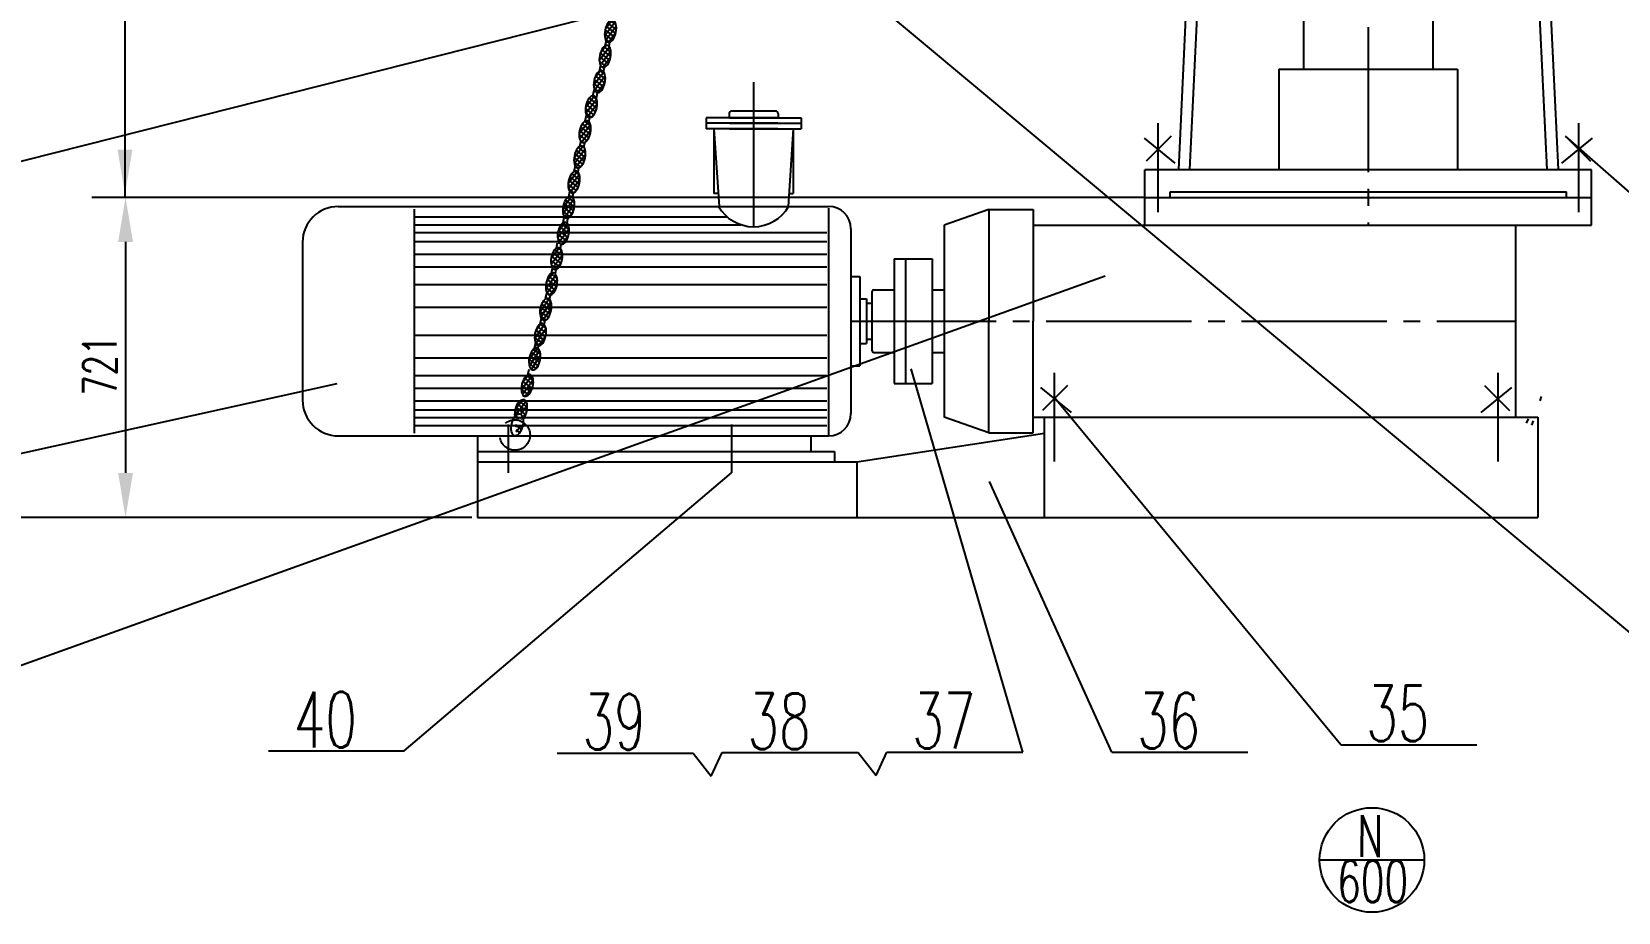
# Model space of a CAD drawing. Extents: x -1586 to 4745, y 878 to 5807.
# Drawn here: x -1499.1 to -1357, y 5290.9 to 5369.8 of the extents above; entities that cross this region are included whole.
import ezdxf

# ---------------------------------------------------------------- set-up
doc = ezdxf.new("R2010")
doc.units = 0
doc.header["$MEASUREMENT"] = 0
doc.header["$PDMODE"] = 66
doc.linetypes.add('CENTER', pattern=[17.5, 13, -1.5, 1.5, -1.5])
doc.linetypes.add('DASHED', pattern=[5.5, 4, -1.5])
doc.layers.get('0').update_dxf_attribs({"linetype": 'CONTINUOUS'})
doc.layers.get('DEFPOINTS').update_dxf_attribs({"linetype": 'CONTINUOUS'})
for name, color, linetype in [('中心线层', 5, 'CENTER'), ('主体层', 1, 'CONTINUOUS'), ('剖面层', 3, 'CONTINUOUS'), ('尺寸层', 4, 'CONTINUOUS'), ('虚线层', 2, 'DASHED')]:
    doc.layers.add(name, color=color, linetype=linetype)
doc.styles.get("Standard").update_dxf_attribs({"font": 'txt.shx', "width": 0.7, "bigfont": 'hztxt.shx'})
doc.styles.add('STYLE1', font='txt.shx', dxfattribs={"width": 0.66})
doc.dimstyles.new('STANDARD$0', dxfattribs={"dimtxt": 3, "dimasz": 4, "dimexe": 3, "dimexo": 0.5, "dimgap": 0.8, "dimtad": 1, "dimdsep": 46, "dimtxsty": 'Standard', "dimcen": 0, "dimadec": 0, "dimazin": 0, "dimtfac": 0.7, "dimtmove": 0, "dimatfit": 0, "dimfxl": 1, "dimtzin": 0, "dimarcsym": 0})
pattern_1 = [(52.758507, (-2967.5452, 2893.96338), (-0.252759167, 0.192143315), []), (142.758507, (-2967.5452, 2893.96338), (-0.192143315, -0.252759167), [])]
pattern_2 = [(52.758507, (-3291.96072, 3885.20278), (-0.252759167, 0.192143315), []), (142.758507, (-3291.96072, 3885.20278), (-0.192143315, -0.252759167), [])]

# ---------------------------------------------------------------- blocks, each defined once
blk = doc.blocks.new('*D60')
at = {"layer": 'DEFPOINTS', "color": 0}
for p in [(-1493.71, 5354.95), (-1490.7, 5326.25), (-1459.18, 5326.25)]:
    blk.add_point(p, dxfattribs=at)
at = {"layer": '尺寸层', "color": 0, "lineweight": -2}
for p, q in [((-1493.21, 5354.95), (-1487.7, 5354.95)), ((-1490.7, 5350.95), (-1490.7, 5330.25)), ((-1459.68, 5326.25), (-1493.7, 5326.25))]:
    blk.add_line(p, q, dxfattribs=at)
at = {"layer": '尺寸层', "color": 0}
for points in [[(-1491.36, 5350.95), (-1490.03, 5350.95), (-1490.7, 5354.95)], [(-1491.36, 5330.25), (-1490.03, 5330.25), (-1490.7, 5326.25)]]:
    blk.add_solid(points, dxfattribs=at)
at = {"layer": '尺寸层', "color": 0, "insert": (-1493, 5339.89), "char_height": 3, "attachment_point": 5, "rotation": 90}
blk.add_mtext('721', dxfattribs=at)

msp = doc.modelspace()

# ---------------------------------------------------------------- hatches: boundary and pattern name
at = {"layer": '剖面层'}
h = msp.add_hatch(dxfattribs=at)
h.set_pattern_fill('ANSI37', color=256, scale=0.1, angle=11.20592, style=0)
h.set_pattern_definition([(56.205916, (-2819.44885, 2815.8408), (-0.263855804, 0.176596616), []), (146.205916, (-2819.44885, 2815.8408), (-0.176596616, -0.263855804), [])])
edge = h.paths.add_edge_path()
edge.add_ellipse((-1453.057, 5344.904), major_axis=(-0.188, -0.983), ratio=0.4953945, start_angle=0, end_angle=360, ccw=False)
edge = h.paths.add_edge_path()
edge.add_ellipse((-1453.532, 5342.646), major_axis=(-0.188, -0.983), ratio=0.4953945, start_angle=0, end_angle=360, ccw=False)
edge = h.paths.add_edge_path()
edge.add_ellipse((-1454.042, 5340.461), major_axis=(-0.188, -0.983), ratio=0.4953945, start_angle=0, end_angle=360, ccw=False)
h = msp.add_hatch(dxfattribs=at)
h.set_pattern_fill('ANSI37', color=256, scale=0.1, angle=7.75851, style=0)
h.set_pattern_definition(pattern_1)
edge = h.paths.add_edge_path()
edge.add_ellipse((-1454.705, 5338.089), major_axis=(-0.247, -0.969), ratio=0.4953945, start_angle=0, end_angle=360, ccw=False)
h = msp.add_hatch(dxfattribs=at)
h.set_pattern_fill('ANSI37', color=256, scale=0.1, angle=7.75851, style=0)
h.set_pattern_definition(pattern_1)
edge = h.paths.add_edge_path()
edge.add_ellipse((-1455.273, 5335.849), major_axis=(-0.247, -0.969), ratio=0.4953945, start_angle=47.86018, end_angle=159.74508)
edge.add_ellipse((-1455.273, 5335.849), major_axis=(-0.247, -0.969), ratio=0.4953945, start_angle=159.74508, end_angle=311.00157)
edge.add_ellipse((-1455.608, 5334.553), major_axis=(0.233, 0.973), ratio=0.4953945, start_angle=311.66659, end_angle=406.58391, ccw=False)
edge.add_line((-1455.093, 5335.113), (-1455.083, 5335.108))
h = msp.add_hatch(dxfattribs=at)
h.set_pattern_fill('ANSI37', color=256, scale=0.1, angle=7.75851, style=0)
h.set_pattern_definition(pattern_1)
edge = h.paths.add_edge_path()
edge.add_ellipse((-1455.608, 5334.553), major_axis=(0.233, 0.973), ratio=0.4953945, start_angle=200.50473, end_angle=272.76848)
edge.add_arc((-1455.662, 5333.24), 1.359, 66.28412, 95.52669)
edge.add_line((-1455.793, 5334.593), (-1455.658, 5333.601))
at = {"layer": '尺寸层'}
h = msp.add_hatch(dxfattribs=at)
h.set_pattern_fill('ANSI37', color=256, scale=0.1, angle=7.75851, style=0)
h.set_pattern_definition(pattern_2)
edge = h.paths.add_edge_path()
edge.add_ellipse((-1445.728, 5376.596), major_axis=(-0.201, -0.98), ratio=0.4953945, start_angle=174.67639, end_angle=326.99462)
edge.add_ellipse((-1445.728, 5376.596), major_axis=(-0.201, -0.98), ratio=0.4953945, start_angle=326.99462, end_angle=358.83231)
edge.add_line((-1445.939, 5375.618), (-1445.484, 5377.562))
edge = h.paths.add_edge_path()
edge.add_ellipse((-1446.288, 5374.35), major_axis=(-0.201, -0.98), ratio=0.4953945, start_angle=2.72519, end_angle=159.74508)
edge.add_ellipse((-1446.288, 5374.35), major_axis=(-0.201, -0.98), ratio=0.4953945, start_angle=159.74508, end_angle=170.78351)
edge.add_line((-1446.013, 5375.302), (-1446.466, 5373.367))
edge = h.paths.add_edge_path()
edge.add_ellipse((-1446.288, 5374.35), major_axis=(-0.201, -0.98), ratio=0.4953945, start_angle=170.78351, end_angle=339.45528)
edge.add_ellipse((-1446.288, 5374.35), major_axis=(-0.201, -0.98), ratio=0.4953945, start_angle=-20.54472, end_angle=2.72519)
edge.add_line((-1446.466, 5373.367), (-1446.013, 5375.302))
edge = h.paths.add_edge_path()
edge.add_ellipse((-1445.728, 5376.596), major_axis=(-0.201, -0.98), ratio=0.4953945, start_angle=8.34809, end_angle=159.74508)
edge.add_ellipse((-1445.728, 5376.596), major_axis=(-0.201, -0.98), ratio=0.4953945, start_angle=159.74508, end_angle=174.67639)
edge.add_line((-1445.484, 5377.562), (-1445.939, 5375.618))
edge.add_ellipse((-1445.728, 5376.596), major_axis=(-0.201, -0.98), ratio=0.4953945, start_angle=-1.16769, end_angle=8.34809)
edge = h.paths.add_edge_path()
edge.add_line((-1446.691, 5372.402), (-1447.104, 5372.594))
edge.add_ellipse((-1446.75, 5372.086), major_axis=(-0.201, -0.98), ratio=0.4953945, start_angle=244.80392, end_angle=355.06406)
edge.add_line((-1446.992, 5371.119), (-1446.691, 5372.402))
edge = h.paths.add_edge_path()
edge.add_ellipse((-1446.75, 5372.086), major_axis=(-0.201, -0.98), ratio=0.4953945, start_angle=178.44465, end_angle=244.80392)
edge.add_line((-1447.104, 5372.594), (-1446.691, 5372.402))
edge.add_line((-1446.691, 5372.402), (-1446.537, 5373.063))
edge = h.paths.add_edge_path()
edge.add_ellipse((-1446.75, 5372.086), major_axis=(-0.201, -0.98), ratio=0.4953945, start_angle=101.86668, end_angle=159.74508)
edge.add_ellipse((-1446.75, 5372.086), major_axis=(-0.201, -0.98), ratio=0.4953945, start_angle=159.74508, end_angle=178.44465)
edge.add_line((-1446.537, 5373.063), (-1446.691, 5372.402))
edge.add_line((-1446.691, 5372.402), (-1446.234, 5372.191))
edge = h.paths.add_edge_path()
edge.add_ellipse((-1446.75, 5372.086), major_axis=(-0.201, -0.98), ratio=0.4953945, start_angle=14.97303, end_angle=101.86668)
edge.add_line((-1446.234, 5372.191), (-1446.691, 5372.402))
edge.add_line((-1446.691, 5372.402), (-1446.992, 5371.119))
edge.add_ellipse((-1446.75, 5372.086), major_axis=(-0.201, -0.98), ratio=0.4953945, start_angle=-4.93594, end_angle=14.97303)
edge = h.paths.add_edge_path()
edge.add_ellipse((-1447.254, 5369.836), major_axis=(-0.201, -0.98), ratio=0.4953945, start_angle=-7.51919, end_angle=159.74508)
edge.add_ellipse((-1447.254, 5369.836), major_axis=(-0.201, -0.98), ratio=0.4953945, start_angle=159.74508, end_angle=181.02789)
edge.add_line((-1447.063, 5370.817), (-1447.517, 5368.877))
edge = h.paths.add_edge_path()
edge.add_ellipse((-1447.254, 5369.836), major_axis=(-0.201, -0.98), ratio=0.4953945, start_angle=181.02789, end_angle=337.10651)
edge.add_ellipse((-1447.254, 5369.836), major_axis=(-0.201, -0.98), ratio=0.4953945, start_angle=337.10651, end_angle=352.48081)
edge.add_line((-1447.517, 5368.877), (-1447.063, 5370.817))
h = msp.add_hatch(dxfattribs=at)
h.set_pattern_fill('ANSI37', color=256, scale=0.1, angle=7.75851, style=0)
h.set_pattern_definition(pattern_2)
edge = h.paths.add_edge_path()
edge.add_ellipse((-1448.239, 5365.324), major_axis=(-0.201, -0.98), ratio=0.4953945, start_angle=3.73899, end_angle=159.74508)
edge.add_ellipse((-1448.239, 5365.324), major_axis=(-0.201, -0.98), ratio=0.4953945, start_angle=159.74508, end_angle=189.10058)
edge.add_line((-1448.118, 5366.307), (-1448.563, 5364.407))
edge.add_ellipse((-1448.239, 5365.324), major_axis=(-0.201, -0.98), ratio=0.4953945, start_angle=-15.59188, end_angle=3.73899)
edge = h.paths.add_edge_path()
edge.add_ellipse((-1447.735, 5367.575), major_axis=(-0.201, -0.98), ratio=0.4953945, start_angle=14.97303, end_angle=159.74508)
edge.add_ellipse((-1447.735, 5367.575), major_axis=(-0.201, -0.98), ratio=0.4953945, start_angle=159.74508, end_angle=186.47226)
edge.add_line((-1447.591, 5368.56), (-1448.04, 5366.642))
edge.add_ellipse((-1447.735, 5367.575), major_axis=(-0.201, -0.98), ratio=0.4953945, start_angle=-12.96356, end_angle=14.97303)
edge = h.paths.add_edge_path()
edge.add_ellipse((-1448.239, 5365.324), major_axis=(-0.201, -0.98), ratio=0.4953945, start_angle=189.10058, end_angle=322.07884)
edge.add_ellipse((-1448.239, 5365.324), major_axis=(-0.201, -0.98), ratio=0.4953945, start_angle=322.07884, end_angle=344.40812)
edge.add_line((-1448.563, 5364.407), (-1448.118, 5366.307))
h = msp.add_hatch(dxfattribs=at)
h.set_pattern_fill('ANSI37', color=256, scale=0.1, angle=7.75851, style=0)
h.set_pattern_definition(pattern_2)
edge = h.paths.add_edge_path()
edge.add_ellipse((-1447.735, 5367.575), major_axis=(-0.201, -0.98), ratio=0.4953945, start_angle=186.47226, end_angle=347.03644)
edge.add_line((-1448.04, 5366.642), (-1447.591, 5368.56))
h = msp.add_hatch(dxfattribs=at)
h.set_pattern_fill('ANSI37', color=256, scale=0.1, angle=7.75851, style=0)
h.set_pattern_definition(pattern_2)
edge = h.paths.add_edge_path()
edge.add_ellipse((-1451.003, 5354.055), major_axis=(-0.203, -0.98), ratio=0.4953945, start_angle=-1.07827, end_angle=159.74508)
edge.add_ellipse((-1451.003, 5354.055), major_axis=(-0.203, -0.98), ratio=0.4953945, start_angle=159.74508, end_angle=175.12838)
edge.add_line((-1450.76, 5355.023), (-1451.215, 5353.078))
edge = h.paths.add_edge_path()
edge.add_ellipse((-1451.003, 5354.055), major_axis=(-0.203, -0.98), ratio=0.4953945, start_angle=175.12838, end_angle=358.92173)
edge.add_line((-1451.215, 5353.078), (-1450.76, 5355.023))
edge = h.paths.add_edge_path()
edge.add_ellipse((-1450.517, 5356.315), major_axis=(-0.203, -0.98), ratio=0.4953945, start_angle=170.33678, end_angle=337.10651)
edge.add_ellipse((-1450.517, 5356.315), major_axis=(-0.203, -0.98), ratio=0.4953945, start_angle=-22.89349, end_angle=3.71332)
edge.add_line((-1450.688, 5355.331), (-1450.235, 5357.264))
edge = h.paths.add_edge_path()
edge.add_ellipse((-1450.517, 5356.315), major_axis=(-0.203, -0.98), ratio=0.4953945, start_angle=3.71332, end_angle=159.74508)
edge.add_ellipse((-1450.517, 5356.315), major_axis=(-0.203, -0.98), ratio=0.4953945, start_angle=159.74508, end_angle=170.33678)
edge.add_line((-1450.235, 5357.264), (-1450.688, 5355.331))
edge = h.paths.add_edge_path()
edge.add_ellipse((-1450.007, 5358.565), major_axis=(-0.203, -0.98), ratio=0.4953945, start_angle=14.97303, end_angle=119.54914)
edge.add_line((-1449.485, 5358.96), (-1449.791, 5359.162))
edge.add_line((-1449.791, 5359.162), (-1450.161, 5357.58))
edge.add_ellipse((-1450.007, 5358.565), major_axis=(-0.203, -0.98), ratio=0.4953945, start_angle=5.68615, end_angle=14.97303)
edge = h.paths.add_edge_path()
edge.add_line((-1449.791, 5359.162), (-1450.147, 5359.398))
edge.add_ellipse((-1450.007, 5358.565), major_axis=(-0.203, -0.98), ratio=0.4953945, start_angle=-141.96256, end_angle=5.68615)
edge.add_line((-1450.161, 5357.58), (-1449.791, 5359.162))
edge = h.paths.add_edge_path()
edge.add_ellipse((-1450.007, 5358.565), major_axis=(-0.203, -0.98), ratio=0.4953945, start_angle=119.54914, end_angle=159.74508)
edge.add_ellipse((-1450.007, 5358.565), major_axis=(-0.203, -0.98), ratio=0.4953945, start_angle=159.74508, end_angle=168.36395)
edge.add_line((-1449.711, 5359.504), (-1449.791, 5359.162))
edge.add_line((-1449.791, 5359.162), (-1449.485, 5358.96))
edge = h.paths.add_edge_path()
edge.add_ellipse((-1450.007, 5358.565), major_axis=(-0.203, -0.98), ratio=0.4953945, start_angle=168.36395, end_angle=218.03744)
edge.add_line((-1450.147, 5359.398), (-1449.791, 5359.162))
edge.add_line((-1449.791, 5359.162), (-1449.711, 5359.504))
edge = h.paths.add_edge_path()
edge.add_ellipse((-1449.54, 5360.827), major_axis=(-0.203, -0.98), ratio=0.4953945, start_angle=161.16954, end_angle=339.45528)
edge.add_ellipse((-1449.54, 5360.827), major_axis=(-0.203, -0.98), ratio=0.4953945, start_angle=-20.54472, end_angle=12.88056)
edge.add_line((-1449.63, 5359.85), (-1449.191, 5361.722))
edge = h.paths.add_edge_path()
edge.add_ellipse((-1449.54, 5360.827), major_axis=(-0.203, -0.98), ratio=0.4953945, start_angle=12.88056, end_angle=159.74508)
edge.add_ellipse((-1449.54, 5360.827), major_axis=(-0.203, -0.98), ratio=0.4953945, start_angle=159.74508, end_angle=161.16954)
edge.add_line((-1449.191, 5361.722), (-1449.63, 5359.85))
edge = h.paths.add_edge_path()
edge.add_ellipse((-1448.975, 5363.071), major_axis=(-0.203, -0.98), ratio=0.4953945, start_angle=8.34809, end_angle=165.8098)
edge.add_line((-1448.659, 5363.996), (-1449.099, 5362.119))
edge.add_line((-1449.099, 5362.119), (-1449.105, 5362.087))
edge = h.paths.add_edge_path()
edge.add_ellipse((-1448.975, 5363.071), major_axis=(-0.203, -0.98), ratio=0.4953945, start_angle=165.8098, end_angle=326.99462)
edge.add_ellipse((-1448.975, 5363.071), major_axis=(-0.203, -0.98), ratio=0.4953945, start_angle=-33.00538, end_angle=8.24031)
edge.add_line((-1449.106, 5362.087), (-1448.659, 5363.996))
h = msp.add_hatch(dxfattribs=at)
h.set_pattern_fill('ANSI37', color=256, scale=0.1, angle=7.75851, style=0)
h.set_pattern_definition(pattern_2)
edge = h.paths.add_edge_path()
edge.add_ellipse((-1452.531, 5347.189), major_axis=(-0.181, -0.984), ratio=0.4953945, start_angle=-12.5682, end_angle=159.74508)
edge.add_ellipse((-1452.531, 5347.189), major_axis=(-0.181, -0.984), ratio=0.4953945, start_angle=159.74508, end_angle=181.4055)
edge.add_line((-1452.363, 5348.175), (-1452.814, 5346.248))
edge = h.paths.add_edge_path()
edge.add_ellipse((-1452.531, 5347.189), major_axis=(-0.181, -0.984), ratio=0.4953945, start_angle=181.4055, end_angle=347.4318)
edge.add_line((-1452.814, 5346.248), (-1452.363, 5348.175))
edge = h.paths.add_edge_path()
edge.add_ellipse((-1452.073, 5349.45), major_axis=(-0.181, -0.984), ratio=0.4953945, start_angle=14.97303, end_angle=159.74508)
edge.add_ellipse((-1452.073, 5349.45), major_axis=(-0.181, -0.984), ratio=0.4953945, start_angle=159.74508, end_angle=173.42444)
edge.add_line((-1451.838, 5350.417), (-1452.292, 5348.476))
edge.add_ellipse((-1452.073, 5349.45), major_axis=(-0.181, -0.984), ratio=0.4953945, start_angle=-4.58714, end_angle=14.97303)
edge = h.paths.add_edge_path()
edge.add_ellipse((-1452.073, 5349.45), major_axis=(-0.181, -0.984), ratio=0.4953945, start_angle=173.42444, end_angle=355.41286)
edge.add_line((-1452.292, 5348.476), (-1451.838, 5350.417))
edge = h.paths.add_edge_path()
edge.add_ellipse((-1451.476, 5351.721), major_axis=(-0.181, -0.984), ratio=0.4953945, start_angle=-0.75657, end_angle=159.74508)
edge.add_ellipse((-1451.476, 5351.721), major_axis=(-0.181, -0.984), ratio=0.4953945, start_angle=159.74508, end_angle=180.76412)
edge.add_line((-1451.302, 5352.706), (-1451.754, 5350.777))
edge.add_ellipse((-1451.476, 5351.721), major_axis=(-0.181, -0.984), ratio=0.4953945, start_angle=348.07318, end_angle=359.24343)
edge = h.paths.add_edge_path()
edge.add_ellipse((-1451.476, 5351.721), major_axis=(-0.181, -0.984), ratio=0.4953945, start_angle=180.76412, end_angle=348.07318)
edge.add_line((-1451.754, 5350.777), (-1451.302, 5352.706))

# ---------------------------------------------------------------- linework, layer by layer
at = {"color": 0, "linetype": 'ByBlock'}
for p, q in [((-1490.747, 5419.584), (-1490.747, 5354.946)), ((-1491.647, 5326.246), (-1504.44, 5326.246))]:
    msp.add_line(p, q, dxfattribs=at)
msp.add_solid([(-1491.414, 5359.229), (-1490.081, 5359.229), (-1490.747, 5355.229)], dxfattribs=at)
at = {"layer": 'DEFPOINTS', "color": 0, "linetype": 'ByBlock'}
msp.add_point((-1409.377, 5352.446), dxfattribs=at)
at = {"layer": '中心线层'}
for p, q in [((-1379.377, 5632.697), (-1379.377, 5352.446)), ((-1434.436, 5365.271), (-1434.436, 5351.864)), ((-1398.217, 5361.583), (-1398.217, 5353.624)), ((-1360.536, 5361.583), (-1360.536, 5353.624)), ((-1425.716, 5343.846), (-1366.177, 5343.846)), ((-1407.5, 5339.227), (-1407.5, 5331.268)), ((-1367.777, 5339.227), (-1367.777, 5331.268)), ((-1456.408, 5334.572), (-1456.408, 5330.252)), ((-1436.408, 5334.572), (-1436.408, 5330.252))]:
    msp.add_line(p, q, dxfattribs=at)
at = {"layer": '主体层', "color": 1, "linetype": 'Continuous'}
for p, q in [((-1393.378, 5421.184), (-1396.378, 5357.446)), ((-1392.377, 5421.184), (-1395.377, 5357.446)), ((-1366.377, 5421.184), (-1363.377, 5357.446)), ((-1365.375, 5421.184), (-1362.375, 5357.446)), ((-1447.734, 5368.539), (-1447.624, 5368.987)), ((-1447.379, 5368.46), (-1447.3, 5368.855)), ((-1448.238, 5366.288), (-1448.128, 5366.736)), ((-1447.883, 5366.209), (-1447.803, 5366.604)), ((-1387.377, 5366.446), (-1387.377, 5357.446)), ((-1387.377, 5366.446), (-1371.377, 5366.446)), ((-1371.377, 5366.446), (-1371.377, 5357.446)), ((-1448.833, 5364.056), (-1448.696, 5364.612)), ((-1448.519, 5363.789), (-1448.408, 5364.34)), ((-1436.635, 5362.444), (-1436.635, 5362.033)), ((-1432.477, 5362.684), (-1436.395, 5362.684)), ((-1432.237, 5362.444), (-1432.237, 5362.071)), ((-1449.537, 5361.792), (-1449.409, 5362.304)), ((-1449.182, 5361.712), (-1449.101, 5362.106)), ((-1438.692, 5362.071), (-1438.692, 5361.08)), ((-1432.279, 5362.071), (-1438.692, 5362.071)), ((-1432.279, 5361.605), (-1438.692, 5361.605)), ((-1432.279, 5361.08), (-1438.692, 5361.08)), ((-1437.992, 5361.08), (-1437.992, 5355.301)), ((-1437.992, 5361.08), (-1437.526, 5354.126)), ((-1436.593, 5362.071), (-1430.181, 5362.071)), ((-1436.593, 5361.605), (-1430.181, 5361.605)), ((-1436.593, 5361.08), (-1430.181, 5361.08)), ((-1430.88, 5361.08), (-1431.347, 5354.126)), ((-1430.88, 5361.08), (-1430.88, 5355.301)), ((-1430.181, 5362.071), (-1430.181, 5361.08)), ((-1450.004, 5359.529), (-1449.893, 5359.976)), ((-1449.649, 5359.449), (-1449.568, 5359.843)), ((-1450.513, 5357.279), (-1450.402, 5357.726)), ((-1450.158, 5357.199), (-1450.078, 5357.593)), ((-1399.377, 5357.446), (-1359.386, 5357.446)), ((-1450.999, 5355.02), (-1450.888, 5355.467)), ((-1450.645, 5354.94), (-1450.564, 5355.334)), ((-1437.62, 5355.301), (-1437.992, 5355.301)), ((-1431.253, 5355.301), (-1430.88, 5355.301)), ((-1397.13, 5354.946), (-1397.13, 5355.446)), ((-1397.13, 5355.446), (-1361.623, 5355.446)), ((-1361.623, 5354.946), (-1361.623, 5355.446)), ((-1471.636, 5354.126), (-1427.716, 5354.126)), ((-1464.836, 5353.886), (-1464.836, 5333.806)), ((-1427.716, 5353.966), (-1427.716, 5333.566)), ((-1413.377, 5353.846), (-1413.377, 5343.846)), ((-1409.377, 5353.846), (-1409.377, 5343.846)), ((-1399.377, 5354.946), (-1359.386, 5354.946)), ((-1464.815, 5353.2), (-1436.814, 5353.2)), ((-1464.815, 5352.495), (-1435.573, 5352.495)), ((-1451.494, 5352.685), (-1451.394, 5353.134)), ((-1451.138, 5352.613), (-1451.066, 5353.009)), ((-1417.377, 5352.446), (-1417.377, 5335.246)), ((-1409.377, 5352.446), (-1359.386, 5352.446)), ((-1366.177, 5352.446), (-1366.177, 5335.246)), ((-1464.815, 5351.791), (-1427.88, 5351.791)), ((-1464.815, 5350.998), (-1427.88, 5350.998)), ((-1425.716, 5352.126), (-1425.716, 5335.566)), ((-1474.836, 5350.926), (-1474.836, 5336.766)), ((-1464.815, 5349.853), (-1427.88, 5349.853)), ((-1452.091, 5350.414), (-1451.99, 5350.863)), ((-1451.735, 5350.342), (-1451.663, 5350.738)), ((-1464.815, 5348.709), (-1427.88, 5348.709)), ((-1452.55, 5348.154), (-1452.449, 5348.603)), ((-1452.193, 5348.081), (-1452.121, 5348.478)), ((-1421.836, 5349.446), (-1421.836, 5338.246)), ((-1420.836, 5349.446), (-1420.836, 5338.246)), ((-1418.436, 5349.446), (-1418.436, 5338.246)), ((-1464.815, 5347.124), (-1427.88, 5347.124)), ((-1425.716, 5347.846), (-1424.916, 5347.846)), ((-1424.916, 5347.846), (-1424.916, 5339.846)), ((-1453.068, 5345.868), (-1452.964, 5346.316)), ((-1452.712, 5345.793), (-1452.638, 5346.189)), ((-1424.916, 5345.846), (-1424.316, 5345.846)), ((-1424.316, 5345.846), (-1424.316, 5341.846)), ((-1424.316, 5345.446), (-1423.836, 5345.446)), ((-1423.836, 5346.446), (-1423.836, 5341.246)), ((-1464.815, 5345.098), (-1427.88, 5345.098)), ((-1453.543, 5343.611), (-1453.439, 5344.059)), ((-1453.187, 5343.536), (-1453.112, 5343.932)), ((-1464.815, 5342.594), (-1427.88, 5342.594)), ((-1413.377, 5333.846), (-1413.377, 5343.846)), ((-1409.377, 5333.846), (-1409.377, 5343.846)), ((-1454.068, 5341.397), (-1453.911, 5342.071)), ((-1454.054, 5341.425), (-1453.906, 5342.059)), ((-1453.77, 5341.22), (-1453.696, 5341.615)), ((-1424.916, 5341.846), (-1424.316, 5341.846)), ((-1424.316, 5342.246), (-1423.836, 5342.246)), ((-1464.815, 5340.568), (-1427.88, 5340.568)), ((-1425.716, 5339.846), (-1424.916, 5339.846)), ((-1464.815, 5338.983), (-1427.88, 5338.983)), ((-1454.657, 5339.042), (-1454.538, 5339.557)), ((-1464.815, 5337.838), (-1427.88, 5337.838)), ((-1363.983, 5336.7), (-1363.855, 5337.083)), ((-1464.815, 5336.694), (-1427.88, 5336.694)), ((-1464.815, 5335.901), (-1427.88, 5335.901)), ((-1464.815, 5335.197), (-1427.88, 5335.197)), ((-1464.815, 5334.492), (-1427.88, 5334.492)), ((-1409.377, 5335.246), (-1364.177, 5335.246)), ((-1408.377, 5326.246), (-1408.377, 5335.246)), ((-1365.19, 5334.69), (-1365.014, 5335.081)), ((-1364.718, 5334.51), (-1364.58, 5334.921)), ((-1364.177, 5335.246), (-1364.177, 5326.246)), ((-1471.636, 5333.566), (-1427.716, 5333.566)), ((-1459.177, 5333.566), (-1459.177, 5326.246)), ((-1429.304, 5333.566), (-1429.304, 5332.166)), ((-1425.177, 5331.246), (-1408.377, 5333.798)), ((-1459.177, 5332.166), (-1427.189, 5332.166)), ((-1459.177, 5331.246), (-1425.177, 5331.246)), ((-1427.189, 5332.166), (-1427.189, 5331.246)), ((-1425.177, 5331.246), (-1425.177, 5326.246)), ((-1459.177, 5326.246), (-1364.177, 5326.246))]:
    msp.add_line(p, q, dxfattribs=at)
at = {"layer": '主体层'}
for p, q in [((-1385.177, 5375.435), (-1385.177, 5366.446)), ((-1373.577, 5375.435), (-1373.577, 5366.446)), ((-1399.453, 5360.25), (-1396.696, 5358.012)), ((-1397.04, 5360.422), (-1399.28, 5358.184)), ((-1359.3, 5360.25), (-1362.057, 5358.012)), ((-1361.713, 5360.422), (-1359.473, 5358.184)), ((-1399.377, 5352.446), (-1399.377, 5357.424)), ((-1359.377, 5352.446), (-1359.377, 5357.424)), ((-1413.377, 5353.846), (-1417.377, 5352.446)), ((-1413.377, 5353.846), (-1409.377, 5353.846)), ((-1421.836, 5349.446), (-1418.436, 5349.446)), ((-1423.636, 5346.646), (-1421.836, 5346.646)), ((-1418.436, 5346.646), (-1417.377, 5346.646)), ((-1423.636, 5341.046), (-1421.836, 5341.046)), ((-1418.436, 5341.046), (-1417.377, 5341.046)), ((-1421.836, 5338.246), (-1418.436, 5338.246)), ((-1408.736, 5337.894), (-1405.979, 5335.655)), ((-1406.323, 5338.066), (-1408.563, 5335.827)), ((-1366.541, 5337.894), (-1369.298, 5335.655)), ((-1368.953, 5338.066), (-1366.713, 5335.827)), ((-1413.377, 5333.846), (-1417.377, 5335.246)), ((-1413.377, 5333.846), (-1409.377, 5333.846))]:
    msp.add_line(p, q, dxfattribs=at)
at = {"layer": '主体层', "color": 1, "linetype": 'Continuous'}
for centre, radius, start, end in [((-1436.395, 5362.444), 0.24, 90, 180), ((-1432.477, 5362.444), 0.24, 0, 90), ((-1471.636, 5350.926), 3.2, 90, 180), ((-1434.436, 5355.942), 3.629, 210.02299, 270), ((-1434.436, 5355.942), 3.629, 270, 329.97701), ((-1427.716, 5352.126), 2, 0, 90), ((-1471.636, 5336.766), 3.2, 180, 270), ((-1427.716, 5335.566), 2, 270, 0)]:
    msp.add_arc(centre, radius, start, end, dxfattribs=at)
at = {"layer": '主体层'}
for centre, start, end in [((-1423.636, 5346.446), 90, 180), ((-1423.636, 5341.246), 180, 270)]:
    msp.add_arc(centre, 0.2, start, end, dxfattribs=at)
at = {"layer": '主体层', "color": 1, "linetype": 'Continuous', "extrusion": (0, 0, -1)}
for centre, major_axis in [((-1447.254, 5369.836), (-0.201, -0.98)), ((-1447.735, 5367.575), (-0.201, -0.98)), ((-1448.239, 5365.324), (-0.201, -0.98)), ((-1448.975, 5363.071), (-0.203, -0.98)), ((-1449.54, 5360.827), (-0.203, -0.98)), ((-1450.007, 5358.565), (-0.203, -0.98)), ((-1450.517, 5356.315), (-0.203, -0.98)), ((-1451.003, 5354.055), (-0.203, -0.98)), ((-1451.476, 5351.721), (-0.181, -0.984)), ((-1452.073, 5349.45), (-0.181, -0.984)), ((-1452.531, 5347.189), (-0.181, -0.984)), ((-1453.057, 5344.904), (-0.188, -0.983)), ((-1453.532, 5342.646), (-0.188, -0.983)), ((-1454.042, 5340.461), (-0.188, -0.983)), ((-1454.705, 5338.089), (-0.247, -0.969))]:
    msp.add_ellipse(centre, major_axis=major_axis, ratio=0.4953945, dxfattribs=at)
msp.add_ellipse((-1455.273, 5335.849), major_axis=(-0.247, -0.969), ratio=0.4953945, start_param=0.855184, end_param=5.4628853, dxfattribs=at)
at = {"layer": '主体层', "color": 1, "linetype": 'Continuous'}
msp.add_ellipse((-1455.608, 5334.553), major_axis=(0.233, 0.973), ratio=0.4953945, dxfattribs=at)
at = {"layer": '剖面层'}
msp.add_line((-1383.732, 5295.549), (-1374.355, 5295.549), dxfattribs=at)
msp.add_circle((-1379.043, 5295.549), 4.688, dxfattribs=at)
at = {"layer": '尺寸层'}
for p, q in [((-1520.345, 5353.055), (-1394.079, 5385.021)), ((-1343.839, 5305.813), (-1436.408, 5383.145)), ((-1299.3, 5305.675), (-1361.713, 5360.422)), ((-1399.377, 5354.946), (-1493.707, 5354.946)), ((-1520.566, 5305.656), (-1402.932, 5347.91)), ((-1520.516, 5327.483), (-1471.739, 5338.252)), ((-1410.316, 5305.22), (-1420.311, 5339.585)), ((-1381.831, 5305.875), (-1407.443, 5336.947)), ((-1465.725, 5305.318), (-1436.408, 5330.252)), ((-1402.355, 5305.228), (-1413.295, 5329.484)), ((-1381.831, 5305.875), (-1369.65, 5305.875)), ((-1477.905, 5305.318), (-1465.725, 5305.318)), ((-1452.027, 5305.124), (-1439.846, 5305.124)), ((-1439.846, 5305.124), (-1438.234, 5303.068)), ((-1438.234, 5303.068), (-1437.262, 5305.172)), ((-1437.262, 5305.172), (-1425.081, 5305.172)), ((-1425.081, 5305.172), (-1423.469, 5303.116)), ((-1423.469, 5303.116), (-1422.497, 5305.22)), ((-1422.497, 5305.22), (-1410.316, 5305.22)), ((-1402.355, 5305.228), (-1390.174, 5305.228))]:
    msp.add_line(p, q, dxfattribs=at)
at = {"layer": '虚线层'}
msp.add_line((-1373.377, 5352.446), (-1366.177, 5352.446), dxfattribs=at)
msp.add_circle((-1455.821, 5333.638), 1.359, dxfattribs=at)

# ---------------------------------------------------------------- texts
at = {"color": 0, "linetype": 'ByBlock', "attachment_point": 5, "rotation": 359.9, "style": 'STYLE1'}
for s, insert, char_height in [('40', (-1472.802, 5308.132), 5), ('39', (-1446.924, 5307.938), 5), ('38', (-1432.159, 5307.986), 5), ('37', (-1417.394, 5308.034), 5), ('36', (-1397.252, 5308.042), 5), ('35', (-1376.728, 5308.689), 5), ('N', (-1379.194, 5297.69), 3.75), ('600', (-1378.979, 5293.638), 3.75)]:
    msp.add_mtext(s, dxfattribs=dict(at, insert=insert, char_height=char_height))

# ---------------------------------------------------------------- dimensions: what is measured, and where the dimension line sits
at = {"layer": '尺寸层'}
dim = msp.add_linear_dim(base=(-1490.696, 5326.246), p1=(-1493.707, 5354.946), p2=(-1459.177, 5326.246), angle=90, text='721', dimstyle='STANDARD$0', dxfattribs=at)
dim.commit()
dim.dimension.update_dxf_attribs({"geometry": '*D60', "text_midpoint": (-1490.696, 5339.888), "dimtype": 160})

doc.saveas('drawing.dxf')
